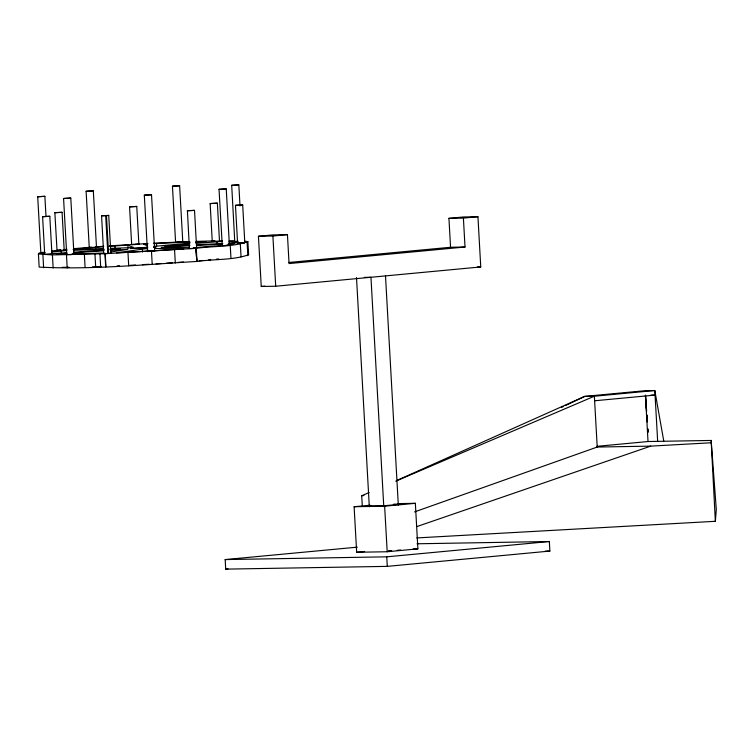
<?xml version="1.0" encoding="UTF-8"?>
<svg xmlns="http://www.w3.org/2000/svg" width="754" height="754" viewBox="0 0 754 754"><rect width="100%" height="100%" fill="white"/><g stroke="black" fill="none" stroke-linecap="round" stroke-linejoin="round"><path stroke-width="1.13" d="M416.745 537.932L715.357 521.297L711.154 440.449L648.016 441.524L596.876 446.34M715.357 521.297L716.3 509.478L711.154 440.449M44.854 252.882L40.848 252.986L37.709 196.719L44.872 196.323L45.985 216.238M44.872 196.323L37.7 196.756M244.532 241.157L247.887 241.638L248.622 254.767C232.779 260.366 213.891 258.971 197.067 261.45L196.869 261.468C144.419 264.513 91.686 269.828 39.161 267.095L38.426 253.975L39.199 253.024L43.195 252.222M38.426 253.975L52.412 254.918L104.957 253.712L196.342 248.33C213.156 245.851 232.043 247.237 247.887 241.638M129.556 206.86L136.757 206.445L138.868 244.221L135.56 244.55L131.667 244.645L129.556 206.86L136.757 206.445M144.316 195.182L151.516 194.758L154.664 250.988L151.347 251.318L147.464 251.412L144.316 195.182L151.516 194.758M131.667 244.645L134.061 244.362M147.464 251.412L150.781 251.073M42.592 216.69L49.811 216.275L51.922 254.051L48.473 254.39L44.712 254.466L42.592 216.69L49.811 216.275M237.576 241.525L234.758 241.553L231.695 185.286L238.829 184.909L240.008 205.993M238.829 184.909L231.61 185.324M234.758 241.553L238.207 241.214M561.447 407.462L563.558 406.453M565.679 405.445L584.727 396.387L645.17 390.695L654.811 390.534L663.756 440.996M396.774 480.496L584.727 396.387L594.369 396.218L654.811 390.534L657.658 441.363M362.297 506L361.722 495.717L369.121 492.56M395.746 481.165L594.369 396.218L597.215 447.047L414.559 511.909M86.107 191.271L93.326 190.866L96.474 247.095L92.874 247.435L89.255 247.501L86.107 191.271L93.326 190.866M89.255 247.501L91.913 247.218M193.948 248.424L189.405 248.547L187.407 210.724L194.513 210.366L196.624 248.141L194.824 248.358M194.513 210.366L187.284 210.771M416.971 526.537L650.711 446.132L710.965 442.777M63.666 198.5L70.791 198.076L73.939 254.305L71.149 254.588L66.72 254.701L63.572 198.472L70.791 198.076M210.234 203.589L217.359 203.156L219.471 240.941L216.681 241.223L212.251 241.327L210.14 203.552L217.359 203.156M235.559 205.342L242.684 204.918L244.796 242.694L241.996 242.977L237.576 243.09L235.465 205.305L242.684 204.918M212.251 241.327L215.05 241.044M237.576 243.09L244.796 242.694M219.037 189.311L226.247 188.924L229.395 245.154L225.597 245.502L222.251 245.578L219.037 189.311L226.247 188.924M222.251 245.578L222.75 245.446M54.863 212.694L62.064 212.308L64.184 250.083L60.329 250.432L57.031 250.498L54.863 212.694L62.064 212.308M57.031 250.498L60.829 250.121M108.727 215.427L101.564 215.823L103.656 253.57L106.861 253.542L110.838 253.203L108.727 215.427L101.545 215.795M172.449 186.172L179.631 185.795L182.779 242.025L178.802 242.373L175.597 242.402L172.449 186.172L179.631 185.795M175.597 242.402L176.276 242.298M51.819 252.062L66.974 250.451M103.656 253.57L105.268 253.382M104.024 253.014L71.884 254.155M110.81 251.968L127.756 249.357L110.32 250.366M147.643 248.452L116.436 252.769L150.649 251.016M228.273 244.541L234.24 243.551L228.377 243.844M51.687 250.978L60.443 249.97M63.713 249.631L66.983 249.301M73.129 249.301L103.496 246.747M221.337 245.484L193.844 247.708M208.472 259.979L210.743 259.753M216.407 259.178L218.669 258.952M448.941 218.34L463.484 216.973L477.942 216.728L480.75 266.944L275.7 286.237L261.242 286.482L258.433 236.266L272.986 234.899L287.444 234.654L289.055 263.57L465.02 247.01L463.399 218.095L448.941 218.34L450.553 247.265L465.02 247.01M147.426 247.906L130.263 248.528L147.869 247.227M153.891 247.293L156.05 247.095L153.712 247.133M258.433 236.266L272.891 236.021L287.444 234.654M463.399 218.095L477.942 216.728M288.584 262.505L450.553 247.265M261.242 286.482L264.729 286.152M594.623 400.779L655.066 395.087L650.787 395.162M361.722 495.717L363.937 495.51M397.744 503.615L415.35 503.314L417.895 548.855L387.188 551.749L356.661 552.267L354.116 506.726L370.035 505.227M371.449 505.585L367.01 506L384.681 505.698L402.457 504.03L393.626 504.181M354.116 506.726L384.634 506.198L415.35 503.314M417.028 543.785L549.336 541.523L549.873 551.07L387.283 566.367L225.7 569.129L225.173 559.581L357.339 547.15M356.661 552.267L364.625 551.513M388.508 550.995L390.742 550.788M388.338 551.146L391.665 550.825M397.226 550.307L400.562 549.996M225.7 569.129L228.038 568.912M225.173 559.581L386.755 556.829L549.336 541.523M153.976 246.398L189.942 243.099M195.748 242.571L206.191 241.61L196.031 241.846M189.113 244.004L164.777 246.247L189.857 245.163M196.078 243.363L222.458 241.421M73.572 248.679L90.216 247.274M199.226 260.761L202.694 260.469M195.757 248.368L196.869 261.468L196.342 248.33M177.492 242.185L180.489 242.015M42.516 252.76L44.957 252.599M95.881 246.86L103.807 246.275M109.471 245.87L147.765 243.533M109.189 246.332L127.878 245.088L133.552 247.519L110.612 248.415M46.371 254.249L51.922 254.051M177.935 262.411L183.429 262.006M51.536 253.721L66.767 252.684M73.788 252.213L104.24 250.139M110.103 249.744L120.32 248.858L109.886 249.169M66.88 253.316L56.305 254.032L67.285 254.173M73.92 252.835L103.279 250.837M154.155 250.799L183.787 248.801L154.636 248.518M156.059 263.843L160.743 263.551M166.587 263.174L172.44 262.807M153.637 243.212L181.092 241.921M147.907 243.928L143.59 244.164L147.369 245.785M154.382 243.58L190.168 242.053M129.942 265.314L135.579 265.003M142.355 264.635L149.122 264.268M134.985 244.305L138.868 244.221M196.917 244.814L222.788 243.514M228.669 243.222L236.907 242.807L237.35 242.26L228.99 241.553M189.725 245.785L161.177 247.387L189.169 247.661M196.756 245.436L222.524 244.145M193.005 248.207L194.815 248.123M117.172 265.889L119.49 265.785M226.897 245.154L229.395 245.154M182.251 241.874L189.207 241.629M196.153 241.384L214.249 240.894M92.365 266.85L101.375 266.53M73.374 249.527L103.628 248.622M73.93 250.243L104.08 249.338M72.233 254.277L73.939 254.305M477.414 267.001L480.75 266.944M364.286 277.387L370.959 277.274L383.777 506.528M597.215 447.047L650.711 446.132M413.201 548.931L417.895 548.855M545.189 551.155L549.873 551.07M219.848 240.762L222.251 240.752M229.244 240.724L233.9 240.705M62.28 267.321L69.17 267.293M181.997 241.968L182.779 242.025M196.803 261.468L196.068 248.349M154.042 250.95L154.664 250.988M645.499 395.341L646.564 410.449M646.894 415.096L647.309 420.902M647.875 429.035L648.044 431.354M646.593 411.533L645.424 395.256L648.016 441.524M646.838 415.03L647.337 422.004M647.837 428.988L648.091 432.476M385.501 275.907L398.319 505.161M384.634 506.198L387.188 551.749M386.755 556.829L387.283 566.367M356.501 277.519L369.309 506.773M272.891 236.021L275.7 286.237M247.114 242.581L247.849 255.71M240.319 243.834L241.054 256.954M230.224 245.21L230.96 258.33M216.963 241.45L217.086 243.636M174.579 249.913L175.314 263.042M156.54 243.457L156.662 245.644M151.479 251.374L152.214 264.503M147.699 249.546L147.822 251.732M142.365 248.763L142.544 252.053M127.878 245.088L128.067 248.368M127.973 252.656L128.708 265.785M114.881 245.917L115.004 248.104M106.465 215.663L108.576 253.438M105.692 215.719L107.803 253.495M104.957 253.712L105.683 266.831M99.952 253.891L100.687 267.01M95.522 247.321L95.645 249.508M94.957 254.07L95.692 267.189M84.373 254.447L85.098 267.566M66.465 254.852L67.2 267.981M61.168 250.62L61.357 253.9M52.412 254.918L53.148 268.038M42.884 254.607L43.638 267.736M105.249 253.702L105.956 266.822"/></g></svg>
